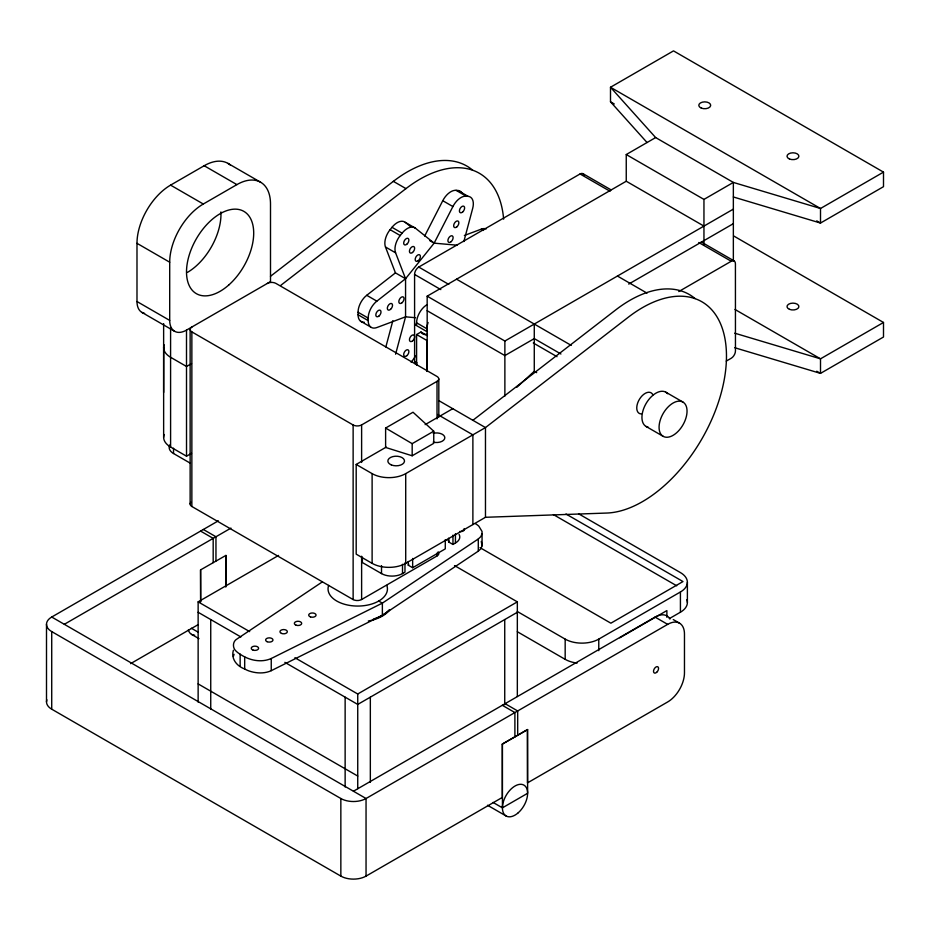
<?xml version="1.0" encoding="UTF-8"?>
<svg xmlns="http://www.w3.org/2000/svg" width="930" height="930" viewBox="0 0 930 930"><rect width="100%" height="100%" fill="white"/><g stroke="black" fill="none" stroke-linecap="round" stroke-linejoin="round"><path stroke-width="1.4" d="M46.5 701.906L46.5 624.309M163.645 437.309L163.633 323.605M163.645 392.448L163.668 346.913M198.137 702.115L198.137 601.861L278.57 555.431M438.821 416.954L438.821 378.94M233.383 650.268C230.814 658.963 236.941 666.159 244.683 668.984A24.308 14.031 0 0 0 249.066 670.983C256.157 673.39 264.318 673.866 271.246 670.681L382.37 615.3L478.287 551.153L480.822 548.793L482.089 545.817L482.042 531.46L478.822 526.171A24.308 14.031 0 0 0 475.346 523.637M687.386 582.285L687.386 602.5M482.089 545.817L481.252 541.423M233.383 656.359L234.069 654.313M482.089 533.646L480.822 536.622L478.287 538.981L382.37 603.128L271.246 658.51C261.109 663.032 248.996 660.346 240.138 654.185A24.308 14.031 0 0 1 236.662 651.651C232.326 648.501 232.233 641.444 237.197 638.852L322.315 581.913M385.845 346.983L392.855 320.676M395.599 354.214L405.561 316.828L405.561 278.709L395.599 252.832A14.845 8.568 -60 0 1 400.214 235.523L402.109 233.163A14.845 8.568 -60 0 1 415.408 228.187L434.147 243.149L457.025 245.195M463.849 241.544L472.696 208.32A14.845 8.568 -60 0 0 468.081 196.335L457.955 190.499L456.06 190.325A14.845 8.568 -60 0 0 442.773 200.706L424.673 236.046M415.571 317.723L405.561 316.828L376.859 327.546A14.845 8.568 -60 0 1 368.187 320.618L368.187 318.083A14.845 8.568 -60 0 1 376.859 301.146L405.561 278.709L434.147 243.149L452.898 206.553A14.845 8.568 -60 0 1 466.186 196.172L468.081 196.335M405.561 278.709L395.436 272.874L385.473 246.985A14.845 8.568 -60 0 1 390.1 229.675L391.995 227.315A14.845 8.568 -60 0 1 405.282 222.351L415.408 228.187M516.859 387.275L534.273 371.268L536.68 372.651M364.223 322.257A14.845 8.568 -60 0 1 358.062 314.77L358.062 312.248A14.845 8.568 -60 0 1 366.734 295.298L395.436 272.874M270.479 276.303L393.355 181.35A118.796 68.588 -60 0 1 472.579 170.109M280.837 285.301L405.957 188.616A118.796 68.588 -60 0 1 503.63 219.155M472.882 420.302L615.869 309.806A118.796 68.588 -60 0 1 695.094 298.577M144.592 313.364A23.762 13.718 -60 0 1 136.989 301.529L136.989 243.323A47.511 27.435 -60 0 1 170.585 185.128L204.181 165.738A47.511 27.435 -60 0 1 230.268 165.017M191.534 453.305L186.523 456.2L186.5 330.115A23.762 13.718 -60 0 1 169.702 320.408L169.702 262.214A47.511 27.435 -60 0 1 203.298 204.019L236.894 184.617A47.511 27.435 -60 0 1 270.502 204.019L270.502 281.616M186.5 330.115L270.479 281.627M191.534 363.584L186.523 366.478L170.597 357.283A23.762 13.718 0 0 1 164.145 344.774M417.233 364.583A5.999 3.464 -60 0 1 414.606 361.491L414.582 274.443A5.999 3.464 -60 0 1 418.779 267.038L580.053 173.968A5.999 3.464 -60 0 1 584.075 175.224M427.172 371.5L427.172 296.17L626.25 181.234L626.25 154.543L655.65 137.57L733.352 182.431L820.504 208.494L883.5 172.12L883.5 186.674L820.504 223.049L733.352 196.974M416.594 364.978L416.594 334.544L420.976 332.01A12.857 7.428 -60 0 0 427.451 334.126M626.25 154.543L703.952 199.404L733.352 182.431L733.352 261.26M427.172 296.17L504.874 341.031L733.352 209.122M267.363 283.452A5.999 3.464 0 0 1 275.85 283.371L437.1 376.511A5.999 3.464 0 0 1 436.984 381.381L361.619 424.929L361.619 462.443M493.074 802.439L502.433 807.833L527.624 793.29L527.496 729.538L502.305 744.093L502.305 797.44L366.048 876.107A17.821 10.288 0 0 1 340.845 876.107L51.72 709.183L51.72 631.586A17.821 10.288 0 0 1 51.72 617.032L218.352 520.823M628.715 284.08L733.352 223.665M385.613 428.056L413.025 412.234L433.752 431.206L433.752 443.331L412.176 455.781L385.613 447.446L385.613 428.056L412.176 443.656L412.176 455.781M64.321 624.309L230.954 528.101M356.19 464.442L372.116 473.626A23.762 13.718 0 0 0 405.713 473.626L485.472 427.579L628.471 317.084A118.796 68.588 -60 0 1 725.702 369.71A118.796 68.588 -60 0 1 606.779 513.046L485.472 517.289L405.713 563.348A23.762 13.718 0 0 1 372.116 563.348L356.19 554.152L356.19 464.442L386.276 447.074M425.126 424.638L452.759 408.689M412.176 443.656L433.752 431.206M678.749 291.567L731.247 261.26A5.999 3.464 -60 0 1 735.421 263.795L735.456 350.843A5.999 3.464 -60 0 1 731.247 358.248L726.249 361.096M200.578 601.605L200.578 569.892L225.897 555.419L225.897 585.807M130.572 663.66L198.078 624.681M362.363 557.221L362.363 562.534L381.509 573.589A14.845 8.568 0 0 0 402.504 573.589L404.969 572.171L404.969 562.883M408.258 561.464L408.258 565.196L412.653 567.73L445.284 548.886L445.284 539.609M448.586 538.191L448.586 541.923L452.968 544.457L455.433 543.027A14.845 8.568 0 0 0 459.083 534.366M438.111 551.85A5.999 3.464 0 0 1 436.984 555.977L361.619 599.525L361.619 556.233M734.735 347.727L820.504 373.383L883.5 337.009L883.5 322.466L820.504 358.829L734.735 333.184M294.903 657.731L357.736 694.001L517.336 601.861L517.336 696.512M517.336 612.277L357.736 704.429L284.847 662.346M517.336 611.51L565.173 639.119A23.762 13.718 0 0 0 598.769 639.119L680.423 591.98A23.762 13.718 0 0 0 680.423 572.589L578.588 513.79M353.447 791.232L655.069 617.09A23.762 13.718 -60 0 1 669.995 618.962M619.74 637.806L666.88 610.592L666.88 617.322M669.344 618.601L680.423 612.207A23.762 13.718 0 0 0 686.875 599.687M527.496 729.538L527.496 782.886L667.67 701.964A23.762 13.718 -60 0 0 684.468 672.855L684.468 634.062A23.762 13.718 -60 0 0 667.67 624.367L366.048 798.51A17.821 10.288 0 0 1 340.845 798.51L51.72 631.586M502.305 744.093L527.624 729.608M464.361 235.476L481.322 229.14A14.845 8.568 -60 0 1 486.192 228.931M883.5 172.12L673.506 50.883L610.499 87.257L610.499 101.8L647.013 142.488M610.499 101.8L614.277 103.986M816.726 220.863L820.504 223.049L820.504 208.494L610.499 87.257L655.65 137.57M733.863 236.069L883.5 322.466M626.25 181.234L703.952 226.095M583.029 173.701L611.068 189.883M701.301 241.986L734.223 260.993M580.053 173.968L610.045 191.278M698.767 242.498L731.247 261.26M734.991 309.469L820.504 358.829L820.504 373.383L816.726 371.21M617.439 276.047L647.013 293.124M456.06 190.325L466.186 196.172M442.773 200.706L452.898 206.553M481.322 229.14L483.577 230.442M393.355 181.35L405.957 188.616M429.648 240.556L434.147 243.149M391.995 227.315L402.109 233.163M390.1 229.675L400.214 235.523M665.81 392.181L682.946 402.074A19.774 11.416 -60 0 1 676.68 432.706A19.774 11.416 -60 0 1 659.544 422.825A19.774 11.416 -60 0 1 682.946 402.074M456.572 279.198L571.253 345.402M385.473 246.985L395.599 252.832M418.779 267.073L448.772 284.394M560.93 353.993L534.273 338.601L504.874 355.574L427.172 310.725M227.943 163.378L260.656 182.268M414.582 274.443L440.82 289.602M533.285 342.984L557.024 356.69M204.181 165.738L236.894 184.617M646.036 426.44L663.171 436.333M416.594 322.826L426.928 328.79L426.928 331.626L416.594 325.663L416.594 322.826A14.845 8.568 -60 0 1 427.091 304.645M366.734 295.298L376.859 301.146M170.585 185.128L203.298 204.019M420.976 332.01L427.44 335.73M416.594 334.544L426.928 340.508L426.928 370.942M358.062 312.248L368.187 318.083M358.062 314.77L368.187 320.618M360.515 321.152L370.64 326.988M414.582 361.503L417.082 362.956M439.041 400.76L485.472 427.579L485.472 517.289M437.646 414.513L472.882 434.845L472.882 524.567M136.989 243.323L169.702 262.214M565.975 513.999L682.992 581.552L610.871 623.193L480.008 547.642M553.397 514.592L676.703 585.784M191.975 326.988A5.999 3.464 0 0 0 191.824 331.882L353.133 424.987A5.999 3.464 0 0 0 361.596 424.917M136.989 301.529L169.702 320.408M141.906 312.399L174.619 331.289M673.25 619.554L679.551 623.181M655.069 617.09L667.67 624.367M454.503 565.58L517.336 601.861M517.336 631.726L565.173 659.347A23.762 13.718 0 0 0 577.1 663.067M164.145 434.496A23.762 13.718 0 0 0 170.597 447.005L186.523 456.2M169.876 444.842A14.845 8.568 0 0 0 173.526 453.515L190.29 463.187M378.743 601.036L382.37 603.128L382.37 615.3M190.941 502.34A5.999 3.464 0 0 0 191.824 506.478L353.133 599.571A5.999 3.464 0 0 0 361.596 599.501M203.356 529.484L215.958 536.761L215.958 561.011M505.083 703.685L517.685 710.962L517.685 735.212M200.578 531.088L213.179 538.365L213.179 562.615M502.305 705.289L514.895 712.566L514.895 736.816M225.897 555.419L225.781 587.062M200.578 569.892L200.706 601.803M198.137 601.861L249.67 631.61M198.137 612.277L240.882 636.957M191.359 628.238L198.369 632.284M191.545 634.376L198.985 638.666M487.518 805.252L506.118 815.994M198.137 683.91L357.736 776.05M51.72 617.032L366.048 798.51L366.048 876.107M405.282 222.351L410.793 226.746M170.585 327.918L170.597 447.005M703.952 199.404L703.952 244.985M680.423 591.98L680.423 612.207M598.769 639.119L598.769 650.675M565.173 639.119L565.173 659.347M534.273 324.059L534.273 371.884M504.874 341.031L504.874 396.099M504.734 619.554L504.734 704.801M502.433 744.163L502.433 807.833M478.287 538.981L478.287 551.153M455.433 533.75L455.433 543.027M452.968 535.169L452.968 544.457M437.019 381.405L437.019 418.919M437.019 553.106L437.019 555.989M412.653 558.453L412.653 567.73M405.713 473.626L405.713 563.348M402.504 564.301L402.504 573.589M381.509 565.638L381.509 573.589M372.116 473.626L372.116 563.348M370.338 697.151L370.338 782.386M357.736 694.001L357.736 788.663M353.133 424.987L353.133 599.571M345.135 697.151L345.135 786.989M340.845 798.51L340.845 876.107M271.246 658.51L271.246 670.681M244.683 656.812L244.683 668.984M240.138 654.185L240.138 666.357M210.738 619.554L210.738 709.392M191.859 331.871L191.859 506.455M190.139 329.429L190.139 504.014M173.526 448.202L173.526 453.515M386.81 585.4A29.702 17.147 0 0 1 357.736 606.058A29.702 17.147 0 0 1 328.674 585.4M388.856 610.127A34.84 20.111 0 0 1 373.407 619.043M389.705 609.848A34.84 20.111 0 0 1 368.303 621.019M464.093 528.612A3.685 2.127 0 0 1 463.442 530.879A3.685 2.127 0 0 1 459.594 531.483M448.713 539.388A3.685 2.127 0 0 1 445.97 539.865M449.097 540.888A12.857 7.428 0 0 1 448.586 541.923M408.77 564.161A12.857 7.428 0 0 1 408.258 565.196M648.268 427.242A19.774 11.416 -60 0 1 646.036 403.597A19.774 11.416 -60 0 1 667.624 393.716M194.661 635.202A17.821 10.288 -60 0 1 188.337 629.936M51.72 709.183A17.821 10.288 0 0 1 46.884 699.802M415.408 355.981A14.845 8.568 -60 0 1 411.025 362.084M457.955 190.499A14.845 8.568 -60 0 1 461.768 192.661M415.222 325.384A3.685 2.127 -60 0 1 415.268 324.163M426.928 328.79A14.845 8.568 -60 0 1 428.102 322.547M220.922 211.935A47.511 27.435 -60 0 1 187.383 272.42M433.194 433.322A8.312 4.801 0 0 1 444.819 437.728A8.312 4.801 0 0 1 433.194 442.134M641.2 413.931A11.881 6.859 -60 0 1 639.514 399.156A11.881 6.859 -60 0 1 652.918 394.901M296.17 625.227A3.685 2.127 0 0 0 301.692 623.391A3.685 2.127 0 0 0 296.17 621.554A3.685 2.127 0 0 0 296.17 625.227M310.539 616.939A3.685 2.127 0 0 0 316.06 615.102A3.685 2.127 0 0 0 310.539 613.254A3.685 2.127 0 0 0 310.539 616.939M281.488 633.411A3.685 2.127 0 0 0 287.312 631.9A3.685 2.127 0 0 0 282.15 629.738A3.685 2.127 0 0 0 281.488 633.411M267.131 641.7A3.685 2.127 0 0 0 272.955 640.2A3.685 2.127 0 0 0 267.782 638.038A3.685 2.127 0 0 0 267.131 641.7M253.088 650.117A3.685 2.127 0 0 0 258.61 648.268A3.685 2.127 0 0 0 253.088 646.431A3.685 2.127 0 0 0 253.088 650.117M518.289 812.727A17.821 10.288 -60 0 0 523.939 785.129A17.821 10.288 -60 0 0 502.851 803.822A17.821 10.288 -60 0 0 518.289 812.727M656.696 672.309A3.569 2.058 -60 0 0 657.824 666.787A3.569 2.058 -60 0 0 653.604 670.53A3.569 2.058 -60 0 0 656.696 672.309M789.465 158.995A5.94 3.429 0 0 0 798.858 156.566A5.94 3.429 0 0 0 790.523 153.09A5.94 3.429 0 0 0 789.465 158.995M789.465 309.33A5.94 3.429 0 0 0 798.858 306.912A5.94 3.429 0 0 0 790.523 303.424A5.94 3.429 0 0 0 789.465 309.33M701.267 108.078A5.94 3.429 0 0 0 710.66 105.648A5.94 3.429 0 0 0 702.324 102.16A5.94 3.429 0 0 0 701.267 108.078M406.759 244.299A3.685 2.127 -60 0 0 408.258 238.522A3.685 2.127 -60 0 0 403.829 242.032A3.685 2.127 -60 0 0 406.759 244.299M412.513 252.495A3.685 2.127 -60 0 0 414.013 246.717A3.685 2.127 -60 0 0 409.584 250.217A3.685 2.127 -60 0 0 412.513 252.495M418.268 260.679A3.685 2.127 -60 0 0 419.767 254.901A3.685 2.127 -60 0 0 415.338 258.401A3.685 2.127 -60 0 0 418.268 260.679M462.652 211.994A3.685 2.127 -60 0 0 463.884 206.274A3.685 2.127 -60 0 0 459.513 210.064A3.685 2.127 -60 0 0 462.652 211.994M456.897 226.827A3.685 2.127 -60 0 0 458.13 221.108A3.685 2.127 -60 0 0 453.759 224.897A3.685 2.127 -60 0 0 456.897 226.827M451.143 241.661A3.685 2.127 -60 0 0 452.375 235.929A3.685 2.127 -60 0 0 448.004 239.719A3.685 2.127 -60 0 0 451.143 241.661M406.91 355.644A3.685 2.127 -60 0 0 408.154 349.913A3.685 2.127 -60 0 0 403.783 353.702A3.685 2.127 -60 0 0 406.91 355.644M412.664 340.81A3.685 2.127 -60 0 0 413.908 335.091A3.685 2.127 -60 0 0 409.537 338.88A3.685 2.127 -60 0 0 412.664 340.81M402.109 302.669A3.685 2.127 -60 0 0 403.271 296.961A3.685 2.127 -60 0 0 398.912 300.832A3.685 2.127 -60 0 0 402.109 302.669M390.6 309.318A3.685 2.127 -60 0 0 391.763 303.61A3.685 2.127 -60 0 0 387.415 307.47A3.685 2.127 -60 0 0 390.6 309.318M379.091 315.956A3.685 2.127 -60 0 0 380.254 310.26A3.685 2.127 -60 0 0 375.906 314.119A3.685 2.127 -60 0 0 379.091 315.956M228.792 284.975A47.511 27.435 -60 0 0 243.858 211.366A47.511 27.435 -60 0 0 187.651 261.214A47.511 27.435 -60 0 0 228.792 284.975M391.298 464.895A8.312 4.801 0 0 0 404.457 461.501A8.312 4.801 0 0 0 392.786 456.618A8.312 4.801 0 0 0 391.298 464.895"/></g></svg>
